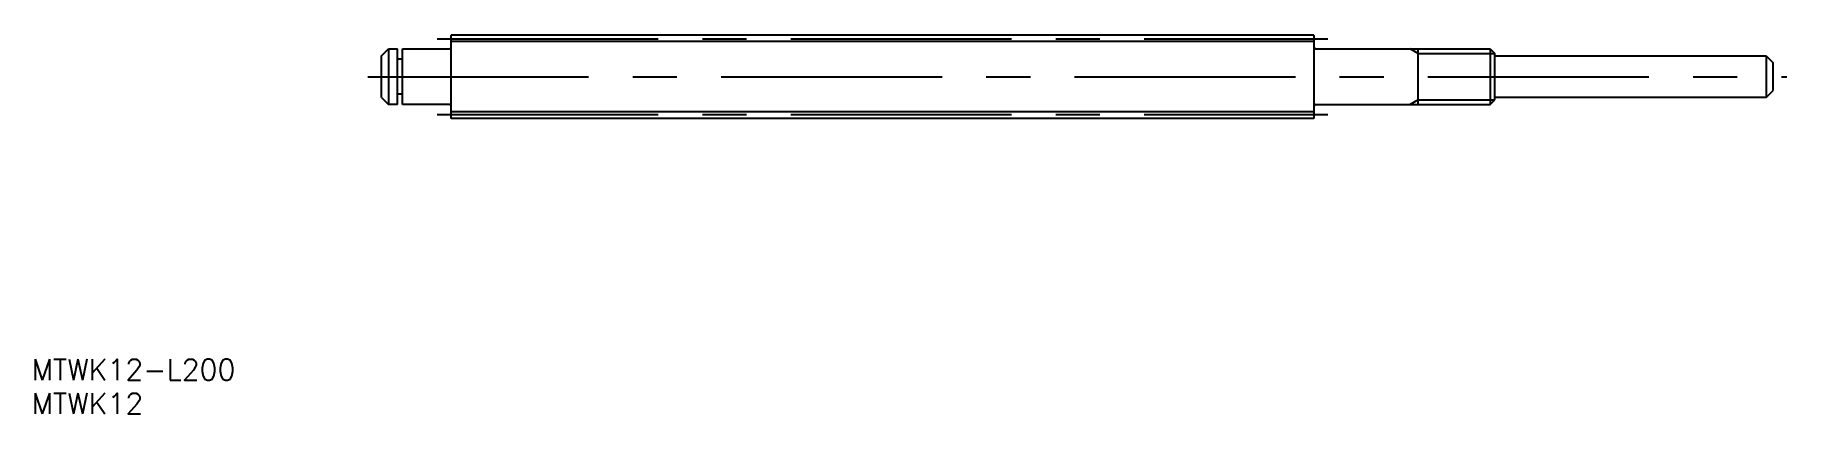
# Model space of a CAD drawing. Extents: x -50 to 202, y -49 to 6.
import ezdxf

# ---------------------------------------------------------------- set-up
doc = ezdxf.new("R2010")
doc.units = 0
doc.linetypes.add('CENTER', pattern=[50.8, 31.75, -6.35, 6.35, -6.35])
doc.layers.get('0').update_dxf_attribs({"linetype": 'CONTINUOUS'})
doc.layers.add('CENTER', color=1, linetype='CONTINUOUS')
doc.styles.get("Standard").update_dxf_attribs({"font": 'txt.shx', "height": 3, "bigfont": 'bigfont.shx'})

msp = doc.modelspace()

# ---------------------------------------------------------------- linework, layer by layer
at = {"color": 7, "linetype": 'CONTINUOUS'}
for p, q in [((134, 6), (10, 6)), ((10, -6), (10, 6)), ((134, 6), (134, -6)), ((0, 3), (1, 4)), ((0, -3), (0, 3)), ((1, 4), (1, -4)), ((1, 4), (2.3, 4)), ((2.3, -4), (2.3, 4)), ((3, -4), (3, 4)), ((3, 4), (9.7, 4)), ((134.3, 4), (159.32, 4)), ((149, -4), (149, 4)), ((159.32, 4), (159.32, -4)), ((159.32, 4), (160, 3.32)), ((160, -3.32), (160, 3.32)), ((160, 3), (199, 3)), ((199, 3), (200, 2)), ((199, 3), (199, -3)), ((3, 2.5), (2.3, 2.5)), ((200, -2), (200, 2)), ((3, -2.5), (2.3, -2.5)), ((199, -3), (200, -2)), ((0, -3), (1, -4)), ((2.3, -4), (1, -4)), ((9.7, -4), (3, -4)), ((134.3, -4), (159.32, -4)), ((159.32, -4), (160, -3.32)), ((199, -3), (160, -3)), ((134, -6), (10, -6))]:
    msp.add_line(p, q, dxfattribs=at)
at = {"color": 3, "linetype": 'CONTINUOUS'}
for p, q in [((134, 5.05), (10, 5.05)), ((149, 3.32), (147.83, 4)), ((149, 3.32), (160, 3.32)), ((149, -3.32), (147.83, -4)), ((149, -3.32), (160, -3.32)), ((134, -5.05), (10, -5.05))]:
    msp.add_line(p, q, dxfattribs=at)
at = {"color": 7, "linetype": 'CONTINUOUS'}
for centre, start, end in [((9.7, 4.3), 270, 0), ((134.3, 4.3), 180, 270), ((9.7, -4.3), 0, 90), ((134.3, -4.3), 90, 180)]:
    msp.add_arc(centre, 0.3, start, end, dxfattribs=at)
at = {"layer": 'CENTER', "color": 1, "linetype": 'CENTER'}
for p, q in [((8, 5.43), (136, 5.43)), ((-2, 0), (202, 0)), ((8, -5.43), (136, -5.43))]:
    msp.add_line(p, q, dxfattribs=at)

# ---------------------------------------------------------------- texts
at = {"color": 7, "linetype": 'CONTINUOUS'}
for s, p in [('MTWK12-L200', (-50.34, -43.65)), ('MTWK12', (-50.34, -48.53))]:
    msp.add_text(s, height=3, dxfattribs=at).set_placement(p)

doc.saveas('drawing.dxf')
